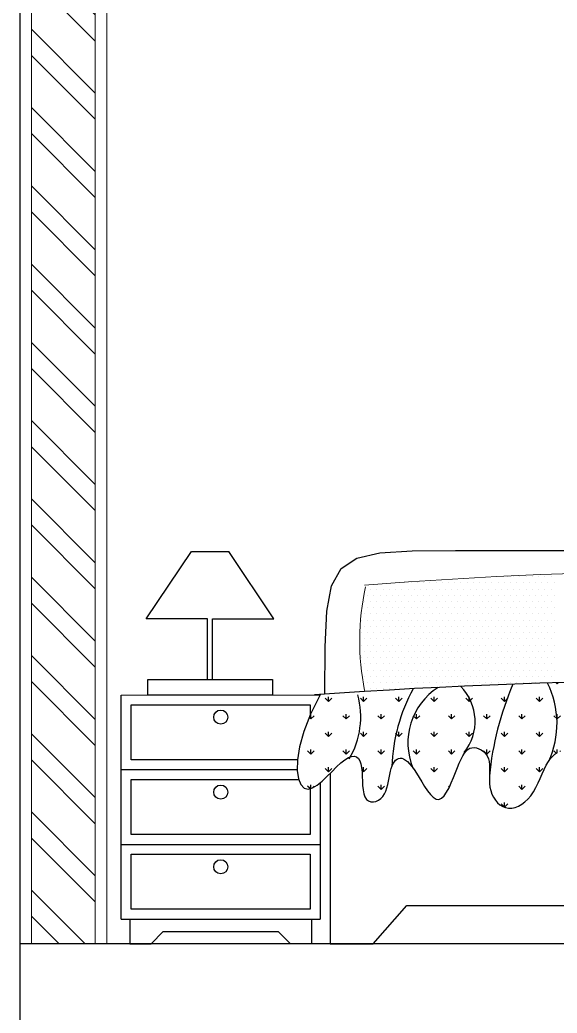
# Model space of a CAD drawing. Header units: millimetres. Extents: x -12161372 to 46643, y -9506984 to 15358.
# Drawn here: x 41004.1 to 41096.7, y 1086 to 1257 of the extents above; entities that cross this region are included whole.
import ezdxf

# ---------------------------------------------------------------- set-up
doc = ezdxf.new("R2010")
doc.units = ezdxf.units.MM
for name, color, linetype, lineweight in [('arsiran', 202, 'Continuous', 0), ('dinding', 110, 'Continuous', 9), ('hatch', 7, 'Continuous', 5), ('TAMPAK', 20, 'Continuous', 13)]:
    doc.layers.add(name, color=color, linetype=linetype, lineweight=lineweight)
doc.layers.add('BLOCK', color=6, linetype='Continuous')
doc.layers.add('sloof', color=7, linetype='Continuous')

# ---------------------------------------------------------------- blocks, each defined once
blk = doc.blocks.new('*X748')
at = {"color": 0}
for p, q in [((218.142, 435.224), (218.107, 435.26)), ((218.142, 435.224), (218.18, 435.262)), ((218.142, 435.224), (218.142, 435.261)), ((218.85, 435.224), (218.801, 435.273)), ((218.85, 435.224), (218.9, 435.275)), ((218.85, 435.224), (218.85, 435.274)), ((219.557, 435.224), (219.499, 435.282)), ((219.557, 435.224), (219.557, 435.283)), ((219.557, 435.224), (219.616, 435.283)), ((220.264, 435.224), (220.201, 435.287)), ((220.264, 435.224), (220.264, 435.287)), ((220.264, 435.224), (220.327, 435.287)), ((220.971, 435.224), (220.908, 435.287)), ((220.971, 435.224), (220.971, 435.287)), ((220.971, 435.224), (221.034, 435.287)), ((221.678, 435.224), (221.619, 435.283)), ((221.678, 435.224), (221.678, 435.283)), ((221.678, 435.224), (221.736, 435.282)), ((222.385, 435.224), (222.335, 435.275)), ((222.385, 435.224), (222.385, 435.274)), ((222.385, 435.224), (222.434, 435.273)), ((223.092, 435.224), (223.055, 435.261)), ((223.092, 435.224), (223.092, 435.26)), ((223.092, 435.224), (223.128, 435.26)), ((217.435, 435.224), (217.417, 435.243)), ((217.435, 435.224), (217.455, 435.244)), ((217.435, 435.224), (217.435, 435.243)), ((223.799, 435.224), (223.78, 435.243)), ((223.799, 435.224), (223.799, 435.243)), ((223.799, 435.224), (223.817, 435.242)), ((212.839, 434.871), (212.773, 434.937)), ((212.839, 434.871), (212.839, 434.964)), ((212.839, 434.871), (212.905, 434.937)), ((213.546, 434.871), (213.48, 434.937)), ((213.546, 434.871), (213.546, 434.964)), ((213.546, 434.871), (213.613, 434.937)), ((214.253, 434.871), (214.187, 434.937)), ((214.253, 434.871), (214.253, 434.964)), ((214.253, 434.871), (214.32, 434.937)), ((214.96, 434.871), (214.894, 434.937)), ((214.96, 434.871), (214.96, 434.964)), ((214.96, 434.871), (215.027, 434.937)), ((215.668, 434.871), (215.601, 434.937)), ((215.668, 434.871), (215.668, 434.964)), ((215.668, 434.871), (215.734, 434.937)), ((216.375, 434.871), (216.308, 434.937)), ((216.375, 434.871), (216.375, 434.964)), ((216.375, 434.871), (216.441, 434.937)), ((217.082, 434.871), (217.015, 434.937)), ((217.082, 434.871), (217.082, 434.964)), ((217.082, 434.871), (217.148, 434.937)), ((217.789, 434.871), (217.723, 434.937)), ((217.789, 434.871), (217.789, 434.964)), ((217.789, 434.871), (217.855, 434.937)), ((218.496, 434.871), (218.43, 434.937)), ((218.496, 434.871), (218.496, 434.964)), ((218.496, 434.871), (218.562, 434.937)), ((219.203, 434.871), (219.137, 434.937)), ((219.203, 434.871), (219.203, 434.964)), ((219.203, 434.871), (219.269, 434.937)), ((219.91, 434.871), (219.844, 434.937)), ((219.91, 434.871), (219.91, 434.964)), ((219.91, 434.871), (219.977, 434.937)), ((220.617, 434.871), (220.551, 434.937)), ((220.617, 434.871), (220.617, 434.964)), ((220.617, 434.871), (220.684, 434.937)), ((221.324, 434.871), (221.258, 434.937)), ((221.324, 434.871), (221.324, 434.964)), ((221.324, 434.871), (221.391, 434.937)), ((222.032, 434.871), (221.965, 434.937)), ((222.032, 434.871), (222.032, 434.964)), ((222.032, 434.871), (222.098, 434.937)), ((222.739, 434.871), (222.672, 434.937)), ((222.739, 434.871), (222.739, 434.964)), ((222.739, 434.871), (222.805, 434.937)), ((223.446, 434.871), (223.379, 434.937)), ((223.446, 434.871), (223.446, 434.964)), ((223.446, 434.871), (223.512, 434.937)), ((224.153, 434.871), (224.087, 434.937)), ((224.153, 434.871), (224.153, 434.964)), ((224.153, 434.871), (224.219, 434.937)), ((224.86, 434.871), (224.794, 434.937)), ((224.86, 434.871), (224.86, 434.964)), ((224.86, 434.871), (224.926, 434.937)), ((225.567, 434.871), (225.501, 434.937)), ((225.567, 434.871), (225.567, 434.964)), ((225.567, 434.871), (225.633, 434.937)), ((226.274, 434.871), (226.208, 434.937)), ((226.274, 434.871), (226.274, 434.964)), ((226.274, 434.871), (226.34, 434.937)), ((226.981, 434.871), (226.915, 434.937)), ((226.981, 434.871), (226.981, 434.964)), ((226.981, 434.871), (227.048, 434.937)), ((227.688, 434.871), (227.622, 434.937)), ((227.688, 434.871), (227.688, 434.964)), ((227.688, 434.871), (227.755, 434.937)), ((228.395, 434.871), (228.329, 434.937)), ((228.395, 434.871), (228.395, 434.964)), ((228.395, 434.871), (228.462, 434.937)), ((212.486, 434.517), (212.456, 434.546)), ((212.486, 434.517), (212.486, 434.611)), ((212.486, 434.517), (212.552, 434.583)), ((213.193, 434.517), (213.126, 434.583)), ((213.193, 434.517), (213.193, 434.611)), ((213.193, 434.517), (213.259, 434.583)), ((213.9, 434.517), (213.834, 434.583)), ((213.9, 434.517), (213.9, 434.611)), ((213.9, 434.517), (213.966, 434.583)), ((214.607, 434.517), (214.541, 434.583)), ((214.607, 434.517), (214.607, 434.611)), ((214.607, 434.517), (214.673, 434.583)), ((215.314, 434.517), (215.248, 434.583)), ((215.314, 434.517), (215.314, 434.611)), ((215.314, 434.517), (215.38, 434.583)), ((216.021, 434.517), (215.955, 434.583)), ((216.021, 434.517), (216.021, 434.611)), ((216.021, 434.517), (216.087, 434.583)), ((216.728, 434.517), (216.662, 434.583)), ((216.728, 434.517), (216.728, 434.611)), ((216.728, 434.517), (216.795, 434.583)), ((217.435, 434.517), (217.369, 434.583)), ((217.435, 434.517), (217.435, 434.611)), ((217.435, 434.517), (217.502, 434.583)), ((218.142, 434.517), (218.076, 434.583)), ((218.142, 434.517), (218.142, 434.611)), ((218.142, 434.517), (218.209, 434.583)), ((218.85, 434.517), (218.783, 434.583)), ((218.85, 434.517), (218.85, 434.611)), ((218.85, 434.517), (218.916, 434.583)), ((219.557, 434.517), (219.49, 434.583)), ((219.557, 434.517), (219.557, 434.611)), ((219.557, 434.517), (219.623, 434.583)), ((220.264, 434.517), (220.197, 434.583)), ((220.264, 434.517), (220.264, 434.611)), ((220.264, 434.517), (220.33, 434.583)), ((220.971, 434.517), (220.905, 434.583)), ((220.971, 434.517), (220.971, 434.611)), ((220.971, 434.517), (221.037, 434.583)), ((221.678, 434.517), (221.612, 434.583)), ((221.678, 434.517), (221.678, 434.611)), ((221.678, 434.517), (221.744, 434.583)), ((222.385, 434.517), (222.319, 434.583)), ((222.385, 434.517), (222.385, 434.611)), ((222.385, 434.517), (222.451, 434.583)), ((223.092, 434.517), (223.026, 434.583)), ((223.092, 434.517), (223.092, 434.611)), ((223.092, 434.517), (223.158, 434.583)), ((223.799, 434.517), (223.733, 434.583)), ((223.799, 434.517), (223.799, 434.611)), ((223.799, 434.517), (223.866, 434.583)), ((224.506, 434.517), (224.44, 434.583)), ((224.506, 434.517), (224.506, 434.611)), ((224.506, 434.517), (224.573, 434.583)), ((225.214, 434.517), (225.147, 434.583)), ((225.214, 434.517), (225.214, 434.611)), ((225.214, 434.517), (225.28, 434.583)), ((225.921, 434.517), (225.854, 434.583)), ((225.921, 434.517), (225.921, 434.611)), ((225.921, 434.517), (225.987, 434.583)), ((226.628, 434.517), (226.561, 434.583)), ((226.628, 434.517), (226.628, 434.611)), ((226.628, 434.517), (226.694, 434.583)), ((227.335, 434.517), (227.269, 434.583)), ((227.335, 434.517), (227.335, 434.611)), ((227.335, 434.517), (227.401, 434.583)), ((228.042, 434.517), (227.976, 434.583)), ((228.042, 434.517), (228.042, 434.611)), ((228.042, 434.517), (228.108, 434.583)), ((228.749, 434.517), (228.683, 434.583)), ((228.749, 434.517), (228.749, 434.611)), ((228.749, 434.517), (228.815, 434.583)), ((212.839, 434.164), (212.839, 434.257)), ((213.546, 434.164), (213.546, 434.257)), ((214.253, 434.164), (214.253, 434.257)), ((214.96, 434.164), (214.96, 434.257)), ((215.668, 434.164), (215.668, 434.257)), ((216.375, 434.164), (216.375, 434.257)), ((217.082, 434.164), (217.082, 434.257)), ((217.789, 434.164), (217.789, 434.257)), ((218.496, 434.164), (218.496, 434.257)), ((219.203, 434.164), (219.203, 434.257)), ((219.91, 434.164), (219.91, 434.257)), ((220.617, 434.164), (220.617, 434.257)), ((221.324, 434.164), (221.324, 434.257)), ((222.032, 434.164), (222.032, 434.257)), ((222.739, 434.164), (222.739, 434.257)), ((223.446, 434.164), (223.446, 434.257)), ((224.153, 434.164), (224.153, 434.257)), ((224.86, 434.164), (224.86, 434.257)), ((225.567, 434.164), (225.567, 434.257)), ((226.274, 434.164), (226.274, 434.257)), ((226.981, 434.164), (226.981, 434.257)), ((227.688, 434.164), (227.688, 434.257)), ((228.395, 434.164), (228.395, 434.257)), ((212.839, 434.164), (212.773, 434.23)), ((212.839, 434.164), (212.905, 434.23)), ((213.546, 434.164), (213.48, 434.23)), ((213.546, 434.164), (213.613, 434.23)), ((214.253, 434.164), (214.187, 434.23)), ((214.253, 434.164), (214.32, 434.23)), ((214.96, 434.164), (214.894, 434.23)), ((214.96, 434.164), (215.027, 434.23)), ((215.668, 434.164), (215.601, 434.23)), ((215.668, 434.164), (215.734, 434.23)), ((216.375, 434.164), (216.308, 434.23)), ((216.375, 434.164), (216.441, 434.23)), ((217.082, 434.164), (217.015, 434.23)), ((217.082, 434.164), (217.148, 434.23)), ((217.789, 434.164), (217.723, 434.23)), ((217.789, 434.164), (217.855, 434.23)), ((218.496, 434.164), (218.43, 434.23)), ((218.496, 434.164), (218.562, 434.23)), ((219.203, 434.164), (219.137, 434.23)), ((219.203, 434.164), (219.269, 434.23)), ((219.91, 434.164), (219.844, 434.23)), ((219.91, 434.164), (219.977, 434.23)), ((220.617, 434.164), (220.551, 434.23)), ((220.617, 434.164), (220.684, 434.23)), ((221.324, 434.164), (221.258, 434.23)), ((221.324, 434.164), (221.391, 434.23)), ((222.032, 434.164), (221.965, 434.23)), ((222.032, 434.164), (222.098, 434.23)), ((222.739, 434.164), (222.672, 434.23)), ((222.739, 434.164), (222.805, 434.23)), ((223.446, 434.164), (223.379, 434.23)), ((223.446, 434.164), (223.512, 434.23)), ((224.153, 434.164), (224.087, 434.23)), ((224.153, 434.164), (224.219, 434.23)), ((224.86, 434.164), (224.794, 434.23)), ((224.86, 434.164), (224.926, 434.23)), ((225.567, 434.164), (225.501, 434.23)), ((225.567, 434.164), (225.633, 434.23)), ((226.274, 434.164), (226.208, 434.23)), ((226.274, 434.164), (226.34, 434.23)), ((226.981, 434.164), (226.915, 434.23)), ((226.981, 434.164), (227.048, 434.23)), ((227.688, 434.164), (227.622, 434.23)), ((227.688, 434.164), (227.755, 434.23)), ((228.395, 434.164), (228.329, 434.23)), ((228.395, 434.164), (228.462, 434.23)), ((212.486, 433.81), (212.419, 433.876)), ((212.486, 433.81), (212.486, 433.904)), ((212.486, 433.81), (212.552, 433.876)), ((213.193, 433.81), (213.126, 433.876)), ((213.193, 433.81), (213.193, 433.904)), ((213.193, 433.81), (213.259, 433.876)), ((213.9, 433.81), (213.834, 433.876)), ((213.9, 433.81), (213.9, 433.904)), ((213.9, 433.81), (213.966, 433.876)), ((214.607, 433.81), (214.541, 433.876)), ((214.607, 433.81), (214.607, 433.904)), ((214.607, 433.81), (214.673, 433.876)), ((215.314, 433.81), (215.248, 433.876)), ((215.314, 433.81), (215.314, 433.904)), ((215.314, 433.81), (215.38, 433.876)), ((216.021, 433.81), (215.955, 433.876)), ((216.021, 433.81), (216.021, 433.904)), ((216.021, 433.81), (216.087, 433.876)), ((216.728, 433.81), (216.662, 433.876)), ((216.728, 433.81), (216.728, 433.904)), ((216.728, 433.81), (216.795, 433.876)), ((217.417, 433.828), (217.369, 433.876)), ((217.435, 433.84), (217.435, 433.904)), ((217.486, 433.861), (217.502, 433.876)), ((218.142, 433.81), (218.076, 433.876)), ((218.142, 433.81), (218.142, 433.904)), ((218.142, 433.81), (218.209, 433.876)), ((218.85, 433.81), (218.783, 433.876)), ((218.85, 433.81), (218.85, 433.904)), ((218.85, 433.81), (218.916, 433.876)), ((219.556, 433.811), (219.49, 433.876)), ((219.557, 433.81), (219.557, 433.904)), ((219.557, 433.81), (219.623, 433.876)), ((220.264, 433.81), (220.197, 433.876)), ((220.264, 433.81), (220.264, 433.904)), ((220.264, 433.81), (220.33, 433.876)), ((220.971, 433.81), (220.905, 433.876)), ((220.971, 433.81), (220.971, 433.904)), ((220.971, 433.81), (221.037, 433.876)), ((221.637, 433.851), (221.612, 433.876)), ((221.678, 433.854), (221.678, 433.904)), ((221.721, 433.853), (221.744, 433.876)), ((222.385, 433.81), (222.319, 433.876)), ((222.385, 433.81), (222.385, 433.904)), ((222.385, 433.81), (222.451, 433.876)), ((223.092, 433.81), (223.026, 433.876)), ((223.092, 433.81), (223.092, 433.904)), ((223.092, 433.81), (223.158, 433.876)), ((223.799, 433.81), (223.733, 433.876)), ((223.799, 433.81), (223.799, 433.904)), ((223.799, 433.81), (223.866, 433.876)), ((224.506, 433.81), (224.44, 433.876)), ((224.506, 433.81), (224.506, 433.904)), ((224.506, 433.81), (224.573, 433.876)), ((225.214, 433.81), (225.147, 433.876)), ((225.214, 433.81), (225.214, 433.904)), ((225.214, 433.81), (225.28, 433.876)), ((225.921, 433.81), (225.854, 433.876)), ((225.921, 433.81), (225.921, 433.904)), ((225.921, 433.81), (225.987, 433.876)), ((226.691, 433.873), (226.694, 433.876)), ((227.335, 433.81), (227.269, 433.876)), ((227.335, 433.81), (227.335, 433.904)), ((227.335, 433.81), (227.401, 433.876)), ((228.042, 433.81), (227.976, 433.876)), ((228.042, 433.81), (228.042, 433.904)), ((228.042, 433.81), (228.108, 433.876)), ((228.749, 433.81), (228.683, 433.876)), ((228.749, 433.81), (228.749, 433.904)), ((228.749, 433.81), (228.815, 433.876)), ((212.839, 433.456), (212.773, 433.523)), ((212.839, 433.456), (212.839, 433.55)), ((212.839, 433.456), (212.905, 433.523)), ((213.546, 433.456), (213.51, 433.493)), ((213.546, 433.456), (213.546, 433.55)), ((213.546, 433.456), (213.613, 433.523)), ((214.96, 433.456), (214.894, 433.523)), ((214.96, 433.456), (214.96, 433.55)), ((214.96, 433.456), (215.027, 433.523)), ((216.375, 433.456), (216.308, 433.523)), ((216.375, 433.456), (216.375, 433.55)), ((216.375, 433.456), (216.441, 433.523)), ((217.082, 433.456), (217.015, 433.523)), ((217.082, 433.456), (217.082, 433.55)), ((217.082, 433.456), (217.148, 433.523)), ((217.789, 433.456), (217.762, 433.483)), ((217.789, 433.456), (217.789, 433.55)), ((217.789, 433.456), (217.855, 433.523)), ((218.496, 433.456), (218.43, 433.523)), ((218.496, 433.456), (218.496, 433.55)), ((218.496, 433.456), (218.562, 433.523)), ((219.91, 433.456), (219.844, 433.523)), ((219.91, 433.456), (219.91, 433.55)), ((219.91, 433.456), (219.977, 433.523)), ((220.617, 433.456), (220.551, 433.523)), ((220.617, 433.456), (220.617, 433.55)), ((220.617, 433.456), (220.684, 433.523)), ((222.739, 433.456), (222.672, 433.523)), ((222.739, 433.456), (222.739, 433.55)), ((222.739, 433.456), (222.805, 433.523)), ((223.446, 433.456), (223.379, 433.523)), ((223.446, 433.456), (223.446, 433.55)), ((223.446, 433.456), (223.512, 433.523)), ((224.86, 433.456), (224.794, 433.523)), ((224.86, 433.456), (224.86, 433.55)), ((224.86, 433.456), (224.926, 433.523)), ((225.567, 433.456), (225.501, 433.523)), ((225.567, 433.456), (225.567, 433.55)), ((225.567, 433.456), (225.633, 433.523)), ((226.981, 433.456), (226.956, 433.482)), ((226.981, 433.456), (226.981, 433.55)), ((226.981, 433.456), (227.048, 433.523)), ((227.688, 433.456), (227.622, 433.523)), ((227.688, 433.456), (227.688, 433.55)), ((227.688, 433.456), (227.755, 433.523)), ((229.084, 433.475), (229.036, 433.523)), ((229.103, 433.502), (229.103, 433.55)), ((212.469, 433.12), (212.419, 433.169)), ((212.486, 433.124), (212.486, 433.197)), ((212.514, 433.131), (212.552, 433.169)), ((213.9, 433.103), (213.834, 433.169)), ((213.9, 433.103), (213.9, 433.197)), ((213.9, 433.103), (213.966, 433.169)), ((215.268, 433.149), (215.248, 433.169)), ((216.084, 433.165), (216.087, 433.169)), ((216.728, 433.103), (216.662, 433.169)), ((216.728, 433.103), (216.728, 433.197)), ((216.728, 433.103), (216.795, 433.169)), ((218.142, 433.103), (218.076, 433.169)), ((218.142, 433.103), (218.142, 433.197)), ((218.142, 433.103), (218.209, 433.169)), ((220.264, 433.103), (220.197, 433.169)), ((220.264, 433.103), (220.264, 433.197)), ((220.264, 433.103), (220.33, 433.169)), ((223.092, 433.103), (223.026, 433.169)), ((223.092, 433.103), (223.092, 433.197)), ((223.092, 433.103), (223.158, 433.169)), ((225.214, 433.103), (225.147, 433.169)), ((225.214, 433.103), (225.214, 433.197)), ((225.214, 433.103), (225.28, 433.169)), ((227.335, 433.103), (227.269, 433.169)), ((227.335, 433.103), (227.335, 433.197)), ((227.335, 433.103), (227.401, 433.169)), ((216.375, 432.749), (216.308, 432.816)), ((216.375, 432.749), (216.375, 432.843)), ((216.375, 432.749), (216.441, 432.816)), ((222.739, 432.84), (222.739, 432.843)), ((227.645, 432.793), (227.622, 432.816)), ((227.688, 432.835), (227.688, 432.843))]:
    blk.add_line(p, q, dxfattribs=at)
blk = doc.blocks.new('*X749')
at = {"color": 0}
for p, q in [((214.25, 437.25), (214.25, 437.25)), ((214.375, 437.25), (214.375, 437.25)), ((214.5, 437.25), (214.5, 437.25)), ((214.625, 437.25), (214.625, 437.25)), ((214.75, 437.25), (214.75, 437.25)), ((214.875, 437.25), (214.875, 437.25)), ((215, 437.25), (215, 437.25)), ((215.125, 437.25), (215.125, 437.25)), ((215.25, 437.25), (215.25, 437.25)), ((215.375, 437.25), (215.375, 437.25)), ((215.5, 437.25), (215.5, 437.25)), ((215.625, 437.25), (215.625, 437.25)), ((215.75, 437.25), (215.75, 437.25)), ((215.875, 437.25), (215.875, 437.25)), ((216, 437.25), (216, 437.25)), ((216.125, 437.25), (216.125, 437.25)), ((216.25, 437.25), (216.25, 437.25)), ((216.3125, 437.375), (216.3125, 437.375)), ((216.375, 437.25), (216.375, 437.25)), ((216.4375, 437.375), (216.4375, 437.375)), ((216.5, 437.25), (216.5, 437.25)), ((216.5625, 437.375), (216.5625, 437.375)), ((216.625, 437.25), (216.625, 437.25)), ((216.6875, 437.375), (216.6875, 437.375)), ((216.75, 437.25), (216.75, 437.25)), ((216.8125, 437.375), (216.8125, 437.375)), ((216.875, 437.25), (216.875, 437.25)), ((216.9375, 437.375), (216.9375, 437.375)), ((217, 437.25), (217, 437.25)), ((217.0625, 437.375), (217.0625, 437.375)), ((217.125, 437.25), (217.125, 437.25)), ((217.1875, 437.375), (217.1875, 437.375)), ((217.25, 437.25), (217.25, 437.25)), ((217.3125, 437.375), (217.3125, 437.375)), ((217.375, 437.25), (217.375, 437.25)), ((213.6875, 437.125), (213.6875, 437.125)), ((213.8125, 437.125), (213.8125, 437.125)), ((213.9375, 437.125), (213.9375, 437.125)), ((214.0625, 437.125), (214.0625, 437.125)), ((214.1875, 437.125), (214.1875, 437.125)), ((214.3125, 437.125), (214.3125, 437.125)), ((214.4375, 437.125), (214.4375, 437.125)), ((214.5625, 437.125), (214.5625, 437.125)), ((214.6875, 437.125), (214.6875, 437.125)), ((214.8125, 437.125), (214.8125, 437.125)), ((214.9375, 437.125), (214.9375, 437.125)), ((215.0625, 437.125), (215.0625, 437.125)), ((215.1875, 437.125), (215.1875, 437.125)), ((215.3125, 437.125), (215.3125, 437.125)), ((215.4375, 437.125), (215.4375, 437.125)), ((215.5625, 437.125), (215.5625, 437.125)), ((215.6875, 437.125), (215.6875, 437.125)), ((215.8125, 437.125), (215.8125, 437.125)), ((215.9375, 437.125), (215.9375, 437.125)), ((216.0625, 437.125), (216.0625, 437.125)), ((216.1875, 437.125), (216.1875, 437.125)), ((216.3125, 437.125), (216.3125, 437.125)), ((216.4375, 437.125), (216.4375, 437.125)), ((216.5625, 437.125), (216.5625, 437.125)), ((216.6875, 437.125), (216.6875, 437.125)), ((216.8125, 437.125), (216.8125, 437.125)), ((216.9375, 437.125), (216.9375, 437.125)), ((217.0625, 437.125), (217.0625, 437.125)), ((217.1875, 437.125), (217.1875, 437.125)), ((217.3125, 437.125), (217.3125, 437.125)), ((213.5625, 436.875), (213.5625, 436.875)), ((213.625, 437), (213.625, 437)), ((213.6875, 436.875), (213.6875, 436.875)), ((213.75, 437), (213.75, 437)), ((213.8125, 436.875), (213.8125, 436.875)), ((213.875, 437), (213.875, 437)), ((213.9375, 436.875), (213.9375, 436.875)), ((214, 437), (214, 437)), ((214.0625, 436.875), (214.0625, 436.875)), ((214.125, 437), (214.125, 437)), ((214.1875, 436.875), (214.1875, 436.875)), ((214.25, 437), (214.25, 437)), ((214.3125, 436.875), (214.3125, 436.875)), ((214.375, 437), (214.375, 437)), ((214.4375, 436.875), (214.4375, 436.875)), ((214.5, 437), (214.5, 437)), ((214.5625, 436.875), (214.5625, 436.875)), ((214.625, 437), (214.625, 437)), ((214.6875, 436.875), (214.6875, 436.875)), ((214.75, 437), (214.75, 437)), ((214.8125, 436.875), (214.8125, 436.875)), ((214.875, 437), (214.875, 437)), ((214.9375, 436.875), (214.9375, 436.875)), ((215, 437), (215, 437)), ((215.0625, 436.875), (215.0625, 436.875)), ((215.125, 437), (215.125, 437)), ((215.1875, 436.875), (215.1875, 436.875)), ((215.25, 437), (215.25, 437)), ((215.3125, 436.875), (215.3125, 436.875)), ((215.375, 437), (215.375, 437)), ((215.4375, 436.875), (215.4375, 436.875)), ((215.5, 437), (215.5, 437)), ((215.5625, 436.875), (215.5625, 436.875)), ((215.625, 437), (215.625, 437)), ((215.6875, 436.875), (215.6875, 436.875)), ((215.75, 437), (215.75, 437)), ((215.8125, 436.875), (215.8125, 436.875)), ((215.875, 437), (215.875, 437)), ((215.9375, 436.875), (215.9375, 436.875)), ((216, 437), (216, 437)), ((216.0625, 436.875), (216.0625, 436.875)), ((216.125, 437), (216.125, 437)), ((216.1875, 436.875), (216.1875, 436.875)), ((216.25, 437), (216.25, 437)), ((216.3125, 436.875), (216.3125, 436.875)), ((216.375, 437), (216.375, 437)), ((216.4375, 436.875), (216.4375, 436.875)), ((216.5, 437), (216.5, 437)), ((216.5625, 436.875), (216.5625, 436.875)), ((216.625, 437), (216.625, 437)), ((216.6875, 436.875), (216.6875, 436.875)), ((216.75, 437), (216.75, 437)), ((216.8125, 436.875), (216.8125, 436.875)), ((216.875, 437), (216.875, 437)), ((216.9375, 436.875), (216.9375, 436.875)), ((217, 437), (217, 437)), ((217.0625, 436.875), (217.0625, 436.875)), ((217.125, 437), (217.125, 437)), ((217.1875, 436.875), (217.1875, 436.875)), ((217.25, 437), (217.25, 437)), ((217.3125, 436.875), (217.3125, 436.875)), ((217.375, 437), (217.375, 437)), ((213.625, 436.75), (213.625, 436.75)), ((213.75, 436.75), (213.75, 436.75)), ((213.875, 436.75), (213.875, 436.75)), ((214, 436.75), (214, 436.75)), ((214.125, 436.75), (214.125, 436.75)), ((214.25, 436.75), (214.25, 436.75)), ((214.375, 436.75), (214.375, 436.75)), ((214.5, 436.75), (214.5, 436.75)), ((214.625, 436.75), (214.625, 436.75)), ((214.75, 436.75), (214.75, 436.75)), ((214.875, 436.75), (214.875, 436.75)), ((215, 436.75), (215, 436.75)), ((215.125, 436.75), (215.125, 436.75)), ((215.25, 436.75), (215.25, 436.75)), ((215.375, 436.75), (215.375, 436.75)), ((215.5, 436.75), (215.5, 436.75)), ((215.625, 436.75), (215.625, 436.75)), ((215.75, 436.75), (215.75, 436.75)), ((215.875, 436.75), (215.875, 436.75)), ((216, 436.75), (216, 436.75)), ((216.125, 436.75), (216.125, 436.75)), ((216.25, 436.75), (216.25, 436.75)), ((216.375, 436.75), (216.375, 436.75)), ((216.5, 436.75), (216.5, 436.75)), ((216.625, 436.75), (216.625, 436.75)), ((216.75, 436.75), (216.75, 436.75)), ((216.875, 436.75), (216.875, 436.75)), ((217, 436.75), (217, 436.75)), ((217.125, 436.75), (217.125, 436.75)), ((217.25, 436.75), (217.25, 436.75)), ((217.375, 436.75), (217.375, 436.75)), ((213.5, 436.5), (213.5, 436.5)), ((213.5625, 436.625), (213.5625, 436.625)), ((213.625, 436.5), (213.625, 436.5)), ((213.6875, 436.625), (213.6875, 436.625)), ((213.75, 436.5), (213.75, 436.5)), ((213.8125, 436.625), (213.8125, 436.625)), ((213.875, 436.5), (213.875, 436.5)), ((213.9375, 436.625), (213.9375, 436.625)), ((214, 436.5), (214, 436.5)), ((214.0625, 436.625), (214.0625, 436.625)), ((214.125, 436.5), (214.125, 436.5)), ((214.1875, 436.625), (214.1875, 436.625)), ((214.25, 436.5), (214.25, 436.5)), ((214.3125, 436.625), (214.3125, 436.625)), ((214.375, 436.5), (214.375, 436.5)), ((214.4375, 436.625), (214.4375, 436.625)), ((214.5, 436.5), (214.5, 436.5)), ((214.5625, 436.625), (214.5625, 436.625)), ((214.625, 436.5), (214.625, 436.5)), ((214.6875, 436.625), (214.6875, 436.625)), ((214.75, 436.5), (214.75, 436.5)), ((214.8125, 436.625), (214.8125, 436.625)), ((214.875, 436.5), (214.875, 436.5)), ((214.9375, 436.625), (214.9375, 436.625)), ((215, 436.5), (215, 436.5)), ((215.0625, 436.625), (215.0625, 436.625)), ((215.125, 436.5), (215.125, 436.5)), ((215.1875, 436.625), (215.1875, 436.625)), ((215.25, 436.5), (215.25, 436.5)), ((215.3125, 436.625), (215.3125, 436.625)), ((215.375, 436.5), (215.375, 436.5)), ((215.4375, 436.625), (215.4375, 436.625)), ((215.5, 436.5), (215.5, 436.5)), ((215.5625, 436.625), (215.5625, 436.625)), ((215.625, 436.5), (215.625, 436.5)), ((215.6875, 436.625), (215.6875, 436.625)), ((215.75, 436.5), (215.75, 436.5)), ((215.8125, 436.625), (215.8125, 436.625)), ((215.875, 436.5), (215.875, 436.5)), ((215.9375, 436.625), (215.9375, 436.625)), ((216, 436.5), (216, 436.5)), ((216.0625, 436.625), (216.0625, 436.625)), ((216.125, 436.5), (216.125, 436.5)), ((216.1875, 436.625), (216.1875, 436.625)), ((216.25, 436.5), (216.25, 436.5)), ((216.3125, 436.625), (216.3125, 436.625)), ((216.375, 436.5), (216.375, 436.5)), ((216.4375, 436.625), (216.4375, 436.625)), ((216.5, 436.5), (216.5, 436.5)), ((216.5625, 436.625), (216.5625, 436.625)), ((216.625, 436.5), (216.625, 436.5)), ((216.6875, 436.625), (216.6875, 436.625)), ((216.75, 436.5), (216.75, 436.5)), ((216.8125, 436.625), (216.8125, 436.625)), ((216.875, 436.5), (216.875, 436.5)), ((216.9375, 436.625), (216.9375, 436.625)), ((217, 436.5), (217, 436.5)), ((217.0625, 436.625), (217.0625, 436.625)), ((217.125, 436.5), (217.125, 436.5)), ((217.1875, 436.625), (217.1875, 436.625)), ((217.25, 436.5), (217.25, 436.5)), ((217.3125, 436.625), (217.3125, 436.625)), ((217.375, 436.5), (217.375, 436.5)), ((213.5, 436.25), (213.5, 436.25)), ((213.5625, 436.375), (213.5625, 436.375)), ((213.625, 436.25), (213.625, 436.25)), ((213.6875, 436.375), (213.6875, 436.375)), ((213.75, 436.25), (213.75, 436.25)), ((213.8125, 436.375), (213.8125, 436.375)), ((213.875, 436.25), (213.875, 436.25)), ((213.9375, 436.375), (213.9375, 436.375)), ((214, 436.25), (214, 436.25)), ((214.0625, 436.375), (214.0625, 436.375)), ((214.125, 436.25), (214.125, 436.25)), ((214.1875, 436.375), (214.1875, 436.375)), ((214.25, 436.25), (214.25, 436.25)), ((214.3125, 436.375), (214.3125, 436.375)), ((214.375, 436.25), (214.375, 436.25)), ((214.4375, 436.375), (214.4375, 436.375)), ((214.5, 436.25), (214.5, 436.25)), ((214.5625, 436.375), (214.5625, 436.375)), ((214.625, 436.25), (214.625, 436.25)), ((214.6875, 436.375), (214.6875, 436.375)), ((214.75, 436.25), (214.75, 436.25)), ((214.8125, 436.375), (214.8125, 436.375)), ((214.875, 436.25), (214.875, 436.25)), ((214.9375, 436.375), (214.9375, 436.375)), ((215, 436.25), (215, 436.25)), ((215.0625, 436.375), (215.0625, 436.375)), ((215.125, 436.25), (215.125, 436.25)), ((215.1875, 436.375), (215.1875, 436.375)), ((215.25, 436.25), (215.25, 436.25)), ((215.3125, 436.375), (215.3125, 436.375)), ((215.375, 436.25), (215.375, 436.25)), ((215.4375, 436.375), (215.4375, 436.375)), ((215.5, 436.25), (215.5, 436.25)), ((215.5625, 436.375), (215.5625, 436.375)), ((215.625, 436.25), (215.625, 436.25)), ((215.6875, 436.375), (215.6875, 436.375)), ((215.75, 436.25), (215.75, 436.25)), ((215.8125, 436.375), (215.8125, 436.375)), ((215.875, 436.25), (215.875, 436.25)), ((215.9375, 436.375), (215.9375, 436.375)), ((216, 436.25), (216, 436.25)), ((216.0625, 436.375), (216.0625, 436.375)), ((216.125, 436.25), (216.125, 436.25)), ((216.1875, 436.375), (216.1875, 436.375)), ((216.25, 436.25), (216.25, 436.25)), ((216.3125, 436.375), (216.3125, 436.375)), ((216.375, 436.25), (216.375, 436.25)), ((216.4375, 436.375), (216.4375, 436.375)), ((216.5, 436.25), (216.5, 436.25)), ((216.5625, 436.375), (216.5625, 436.375)), ((216.625, 436.25), (216.625, 436.25)), ((216.6875, 436.375), (216.6875, 436.375)), ((216.75, 436.25), (216.75, 436.25)), ((216.8125, 436.375), (216.8125, 436.375)), ((216.875, 436.25), (216.875, 436.25)), ((216.9375, 436.375), (216.9375, 436.375)), ((217, 436.25), (217, 436.25)), ((217.0625, 436.375), (217.0625, 436.375)), ((217.125, 436.25), (217.125, 436.25)), ((217.1875, 436.375), (217.1875, 436.375)), ((217.25, 436.25), (217.25, 436.25)), ((217.3125, 436.375), (217.3125, 436.375)), ((217.375, 436.25), (217.375, 436.25)), ((213.5625, 436.125), (213.5625, 436.125)), ((213.6875, 436.125), (213.6875, 436.125)), ((213.8125, 436.125), (213.8125, 436.125)), ((213.9375, 436.125), (213.9375, 436.125)), ((214.0625, 436.125), (214.0625, 436.125)), ((214.1875, 436.125), (214.1875, 436.125)), ((214.3125, 436.125), (214.3125, 436.125)), ((214.4375, 436.125), (214.4375, 436.125)), ((214.5625, 436.125), (214.5625, 436.125)), ((214.6875, 436.125), (214.6875, 436.125)), ((214.8125, 436.125), (214.8125, 436.125)), ((214.9375, 436.125), (214.9375, 436.125)), ((215.0625, 436.125), (215.0625, 436.125)), ((215.1875, 436.125), (215.1875, 436.125)), ((215.3125, 436.125), (215.3125, 436.125)), ((215.4375, 436.125), (215.4375, 436.125)), ((215.5625, 436.125), (215.5625, 436.125)), ((215.6875, 436.125), (215.6875, 436.125)), ((215.8125, 436.125), (215.8125, 436.125)), ((215.9375, 436.125), (215.9375, 436.125)), ((216.0625, 436.125), (216.0625, 436.125)), ((216.1875, 436.125), (216.1875, 436.125)), ((216.3125, 436.125), (216.3125, 436.125)), ((216.4375, 436.125), (216.4375, 436.125)), ((216.5625, 436.125), (216.5625, 436.125)), ((216.6875, 436.125), (216.6875, 436.125)), ((216.8125, 436.125), (216.8125, 436.125)), ((216.9375, 436.125), (216.9375, 436.125)), ((217.0625, 436.125), (217.0625, 436.125)), ((217.1875, 436.125), (217.1875, 436.125)), ((217.3125, 436.125), (217.3125, 436.125)), ((213.5, 436), (213.5, 436)), ((213.5625, 435.875), (213.5625, 435.875)), ((213.625, 436), (213.625, 436)), ((213.6875, 435.875), (213.6875, 435.875)), ((213.75, 436), (213.75, 436)), ((213.8125, 435.875), (213.8125, 435.875)), ((213.875, 436), (213.875, 436)), ((213.9375, 435.875), (213.9375, 435.875)), ((214, 436), (214, 436)), ((214.0625, 435.875), (214.0625, 435.875)), ((214.125, 436), (214.125, 436)), ((214.1875, 435.875), (214.1875, 435.875)), ((214.25, 436), (214.25, 436)), ((214.3125, 435.875), (214.3125, 435.875)), ((214.375, 436), (214.375, 436)), ((214.4375, 435.875), (214.4375, 435.875)), ((214.5, 436), (214.5, 436)), ((214.5625, 435.875), (214.5625, 435.875)), ((214.625, 436), (214.625, 436)), ((214.6875, 435.875), (214.6875, 435.875)), ((214.75, 436), (214.75, 436)), ((214.8125, 435.875), (214.8125, 435.875)), ((214.875, 436), (214.875, 436)), ((214.9375, 435.875), (214.9375, 435.875)), ((215, 436), (215, 436)), ((215.0625, 435.875), (215.0625, 435.875)), ((215.125, 436), (215.125, 436)), ((215.1875, 435.875), (215.1875, 435.875)), ((215.25, 436), (215.25, 436)), ((215.3125, 435.875), (215.3125, 435.875)), ((215.375, 436), (215.375, 436)), ((215.4375, 435.875), (215.4375, 435.875)), ((215.5, 436), (215.5, 436)), ((215.5625, 435.875), (215.5625, 435.875)), ((215.625, 436), (215.625, 436)), ((215.6875, 435.875), (215.6875, 435.875)), ((215.75, 436), (215.75, 436)), ((215.8125, 435.875), (215.8125, 435.875)), ((215.875, 436), (215.875, 436)), ((215.9375, 435.875), (215.9375, 435.875)), ((216, 436), (216, 436)), ((216.0625, 435.875), (216.0625, 435.875)), ((216.125, 436), (216.125, 436)), ((216.1875, 435.875), (216.1875, 435.875)), ((216.25, 436), (216.25, 436)), ((216.3125, 435.875), (216.3125, 435.875)), ((216.375, 436), (216.375, 436)), ((216.4375, 435.875), (216.4375, 435.875)), ((216.5, 436), (216.5, 436)), ((216.5625, 435.875), (216.5625, 435.875)), ((216.625, 436), (216.625, 436)), ((216.6875, 435.875), (216.6875, 435.875)), ((216.75, 436), (216.75, 436)), ((216.8125, 435.875), (216.8125, 435.875)), ((216.875, 436), (216.875, 436)), ((216.9375, 435.875), (216.9375, 435.875)), ((217, 436), (217, 436)), ((217.0625, 435.875), (217.0625, 435.875)), ((217.125, 436), (217.125, 436)), ((217.1875, 435.875), (217.1875, 435.875)), ((217.25, 436), (217.25, 436)), ((217.3125, 435.875), (217.3125, 435.875)), ((217.375, 436), (217.375, 436)), ((213.5, 435.75), (213.5, 435.75)), ((213.625, 435.75), (213.625, 435.75)), ((213.75, 435.75), (213.75, 435.75)), ((213.875, 435.75), (213.875, 435.75)), ((214, 435.75), (214, 435.75)), ((214.125, 435.75), (214.125, 435.75)), ((214.25, 435.75), (214.25, 435.75)), ((214.375, 435.75), (214.375, 435.75)), ((214.5, 435.75), (214.5, 435.75)), ((214.625, 435.75), (214.625, 435.75)), ((214.75, 435.75), (214.75, 435.75)), ((214.875, 435.75), (214.875, 435.75)), ((215, 435.75), (215, 435.75)), ((215.125, 435.75), (215.125, 435.75)), ((215.25, 435.75), (215.25, 435.75)), ((215.375, 435.75), (215.375, 435.75)), ((215.5, 435.75), (215.5, 435.75)), ((215.625, 435.75), (215.625, 435.75)), ((215.75, 435.75), (215.75, 435.75)), ((215.875, 435.75), (215.875, 435.75)), ((216, 435.75), (216, 435.75)), ((216.125, 435.75), (216.125, 435.75)), ((216.25, 435.75), (216.25, 435.75)), ((216.375, 435.75), (216.375, 435.75)), ((216.5, 435.75), (216.5, 435.75)), ((216.625, 435.75), (216.625, 435.75)), ((216.75, 435.75), (216.75, 435.75)), ((216.875, 435.75), (216.875, 435.75)), ((217, 435.75), (217, 435.75)), ((217.125, 435.75), (217.125, 435.75)), ((217.25, 435.75), (217.25, 435.75)), ((217.375, 435.75), (217.375, 435.75)), ((213.5625, 435.625), (213.5625, 435.625)), ((213.625, 435.5), (213.625, 435.5)), ((213.6875, 435.625), (213.6875, 435.625)), ((213.75, 435.5), (213.75, 435.5)), ((213.8125, 435.625), (213.8125, 435.625)), ((213.875, 435.5), (213.875, 435.5)), ((213.9375, 435.625), (213.9375, 435.625)), ((214, 435.5), (214, 435.5)), ((214.0625, 435.625), (214.0625, 435.625)), ((214.125, 435.5), (214.125, 435.5)), ((214.1875, 435.625), (214.1875, 435.625)), ((214.25, 435.5), (214.25, 435.5)), ((214.3125, 435.625), (214.3125, 435.625)), ((214.375, 435.5), (214.375, 435.5)), ((214.4375, 435.625), (214.4375, 435.625)), ((214.5, 435.5), (214.5, 435.5)), ((214.5625, 435.625), (214.5625, 435.625)), ((214.625, 435.5), (214.625, 435.5)), ((214.6875, 435.625), (214.6875, 435.625)), ((214.75, 435.5), (214.75, 435.5)), ((214.8125, 435.625), (214.8125, 435.625)), ((214.875, 435.5), (214.875, 435.5)), ((214.9375, 435.625), (214.9375, 435.625)), ((215, 435.5), (215, 435.5)), ((215.0625, 435.625), (215.0625, 435.625)), ((215.125, 435.5), (215.125, 435.5)), ((215.1875, 435.625), (215.1875, 435.625)), ((215.25, 435.5), (215.25, 435.5)), ((215.3125, 435.625), (215.3125, 435.625)), ((215.375, 435.5), (215.375, 435.5)), ((215.4375, 435.625), (215.4375, 435.625)), ((215.5, 435.5), (215.5, 435.5)), ((215.5625, 435.625), (215.5625, 435.625)), ((215.625, 435.5), (215.625, 435.5)), ((215.6875, 435.625), (215.6875, 435.625)), ((215.75, 435.5), (215.75, 435.5)), ((215.8125, 435.625), (215.8125, 435.625)), ((215.875, 435.5), (215.875, 435.5)), ((215.9375, 435.625), (215.9375, 435.625)), ((216, 435.5), (216, 435.5)), ((216.0625, 435.625), (216.0625, 435.625)), ((216.125, 435.5), (216.125, 435.5)), ((216.1875, 435.625), (216.1875, 435.625)), ((216.25, 435.5), (216.25, 435.5)), ((216.3125, 435.625), (216.3125, 435.625)), ((216.375, 435.5), (216.375, 435.5)), ((216.4375, 435.625), (216.4375, 435.625)), ((216.5, 435.5), (216.5, 435.5)), ((216.5625, 435.625), (216.5625, 435.625)), ((216.625, 435.5), (216.625, 435.5)), ((216.6875, 435.625), (216.6875, 435.625)), ((216.75, 435.5), (216.75, 435.5)), ((216.8125, 435.625), (216.8125, 435.625)), ((216.875, 435.5), (216.875, 435.5)), ((216.9375, 435.625), (216.9375, 435.625)), ((217, 435.5), (217, 435.5)), ((217.0625, 435.625), (217.0625, 435.625)), ((217.125, 435.5), (217.125, 435.5)), ((217.1875, 435.625), (217.1875, 435.625)), ((217.25, 435.5), (217.25, 435.5)), ((217.3125, 435.625), (217.3125, 435.625)), ((217.375, 435.5), (217.375, 435.5)), ((213.5625, 435.375), (213.5625, 435.375)), ((213.6875, 435.375), (213.6875, 435.375)), ((213.8125, 435.375), (213.8125, 435.375)), ((213.9375, 435.375), (213.9375, 435.375)), ((214.0625, 435.375), (214.0625, 435.375)), ((214.1875, 435.375), (214.1875, 435.375)), ((214.3125, 435.375), (214.3125, 435.375)), ((214.4375, 435.375), (214.4375, 435.375)), ((214.5625, 435.375), (214.5625, 435.375)), ((214.6875, 435.375), (214.6875, 435.375)), ((214.8125, 435.375), (214.8125, 435.375)), ((214.9375, 435.375), (214.9375, 435.375)), ((215.0625, 435.375), (215.0625, 435.375)), ((215.1875, 435.375), (215.1875, 435.375)), ((215.3125, 435.375), (215.3125, 435.375)), ((215.4375, 435.375), (215.4375, 435.375)), ((215.5625, 435.375), (215.5625, 435.375)), ((215.6875, 435.375), (215.6875, 435.375)), ((215.8125, 435.375), (215.8125, 435.375)), ((215.9375, 435.375), (215.9375, 435.375)), ((216.0625, 435.375), (216.0625, 435.375)), ((216.1875, 435.375), (216.1875, 435.375)), ((216.3125, 435.375), (216.3125, 435.375)), ((216.4375, 435.375), (216.4375, 435.375)), ((216.5625, 435.375), (216.5625, 435.375)), ((216.6875, 435.375), (216.6875, 435.375)), ((216.8125, 435.375), (216.8125, 435.375)), ((216.9375, 435.375), (216.9375, 435.375)), ((217.0625, 435.375), (217.0625, 435.375)), ((217.1875, 435.375), (217.1875, 435.375)), ((217.3125, 435.375), (217.3125, 435.375)), ((213.5625, 435.125), (213.5625, 435.125)), ((213.625, 435.25), (213.625, 435.25)), ((213.6875, 435.125), (213.6875, 435.125)), ((213.75, 435.25), (213.75, 435.25)), ((213.8125, 435.125), (213.8125, 435.125)), ((213.875, 435.25), (213.875, 435.25)), ((213.9375, 435.125), (213.9375, 435.125)), ((214, 435.25), (214, 435.25)), ((214.0625, 435.125), (214.0625, 435.125)), ((214.125, 435.25), (214.125, 435.25)), ((214.1875, 435.125), (214.1875, 435.125)), ((214.25, 435.25), (214.25, 435.25)), ((214.3125, 435.125), (214.3125, 435.125)), ((214.375, 435.25), (214.375, 435.25)), ((214.4375, 435.125), (214.4375, 435.125)), ((214.5, 435.25), (214.5, 435.25)), ((214.625, 435.25), (214.625, 435.25)), ((214.75, 435.25), (214.75, 435.25)), ((214.875, 435.25), (214.875, 435.25)), ((215, 435.25), (215, 435.25)), ((215.125, 435.25), (215.125, 435.25)), ((215.25, 435.25), (215.25, 435.25)), ((215.375, 435.25), (215.375, 435.25)), ((215.5, 435.25), (215.5, 435.25)), ((215.625, 435.25), (215.625, 435.25)), ((215.75, 435.25), (215.75, 435.25)), ((215.875, 435.25), (215.875, 435.25)), ((216, 435.25), (216, 435.25)), ((216.125, 435.25), (216.125, 435.25)), ((216.25, 435.25), (216.25, 435.25)), ((216.375, 435.25), (216.375, 435.25)), ((216.5, 435.25), (216.5, 435.25)), ((216.625, 435.25), (216.625, 435.25)), ((216.75, 435.25), (216.75, 435.25)), ((216.875, 435.25), (216.875, 435.25)), ((217, 435.25), (217, 435.25)), ((217.125, 435.25), (217.125, 435.25)), ((217.25, 435.25), (217.25, 435.25)), ((217.375, 435.25), (217.375, 435.25))]:
    blk.add_line(p, q, dxfattribs=at)
blk = doc.blocks.new('A$C06D517F4')
at = {"layer": 'BLOCK', "color": 1}
for p, q in [((173.7, 530.7), (173.7, 653)), ((183.5, 530.7), (183.5, 653))]:
    blk.add_line(p, q, dxfattribs=at)
for points in [[(173.7, 653), (50.1, 653), (141, 787.7)], [(141, 787.7), (216.2, 787.7)], [(183.5, 653), (307, 653), (216.2, 787.7)], [(20, 370), (20, 480), (380, 480), (380, 459.3)], [(354.3, 370), (20, 370)], [(20, 220), (20, 330), (357.1, 330)], [(380, 312.1), (380, 220), (20, 220)]]:
    blk.add_lwpolyline(points, dxfattribs=at)
at = {"layer": 'BLOCK', "color": 3}
for points in [[(409.1, 501.4), (409.6, 596.5), (413.2, 668), (422.9, 719.2), (441.9, 753.6), (473.2, 774.4), (519.8, 785.1), (584.9, 789), (671.5, 789.6), (781.2, 789.6), (909.4, 789.6), (1049.8, 789.6), (1196.4, 789.6), (1343, 789.6), (1483.4, 789.6), (1611.6, 789.6), (1721.3, 789.6), (1807.9, 789), (1873, 785.1), (1919.6, 774.4), (1950.9, 753.6)], [(400, 500), (380.7, 461.1), (367.1, 426.3), (358.5, 395.9), (354.3, 369.9), (353.8, 348.5), (356.4, 331.8), (361.3, 320), (368, 313.1), (375.9, 311.1), (384.7, 313.3), (394, 318.8), (403.7, 326.6), (413.5, 336), (423.3, 345.9), (432.6, 355.4), (441.4, 363.7), (449.3, 370), (456.5, 374.3), (462.7, 376.6), (468.2, 377), (472.8, 375.6), (476.6, 372.5), (479.6, 367.9), (481.7, 361.7), (483.1, 354.2), (483.9, 345.7), (484.4, 336.5), (484.7, 327.1), (485.2, 317.9), (486, 309.2), (487.5, 301.5), (489.7, 295.1), (493, 290.3), (497, 287.1), (501.7, 285.5), (506.7, 285.2), (511.9, 286.2), (516.9, 288.5), (521.6, 291.8), (525.7, 296.1), (529.1, 301.2), (531.8, 307.1), (533.9, 313.4), (535.6, 320.2), (537.1, 327), (538.4, 333.8), (539.7, 340.5), (541.1, 346.7), (542.7, 352.4), (544.6, 357.5), (546.7, 362), (549, 365.8), (551.5, 368.8), (554.3, 371), (557.2, 372.5), (560.4, 373), (563.7, 372.7), (567.3, 371.4), (571, 369.2), (575, 366), (579.2, 361.8), (583.7, 356.5), (588.4, 350.2), (593.4, 342.7), (598.7, 334.3), (604.1, 325.2), (609.8, 316.2), (615.5, 307.7), (621.3, 300.2), (627.1, 294.5), (632.8, 290.9), (638.4, 290.1), (643.8, 292.4), (649, 297.5), (654, 304.7), (658.8, 313.6), (663.4, 323.6), (667.8, 334.1), (671.9, 344.5), (675.7, 354.4), (679.4, 363.2), (682.9, 370.8), (686.2, 377.4), (689.6, 382.8), (693.1, 387.2), (696.7, 390.5), (700.6, 392.8), (704.7, 394), (709.3, 394.3), (714.1, 393.6), (718.9, 392), (723.6, 389.5), (728, 386.3), (732, 382.2), (735.3, 377.5), (737.8, 372), (739.3, 366), (740.1, 359.4), (740.3, 352.5), (740.2, 345.2), (740, 337.7), (739.9, 330.1), (740.2, 322.5), (741.1, 315.1), (742.7, 307.8), (745.1, 300.9), (748.2, 294.5), (752, 288.7), (756.4, 283.5), (761.2, 279.3), (766.6, 276), (772.4, 273.8), (778.6, 272.7), (785, 272.9), (791.6, 274.3), (798.3, 276.7), (804.8, 280.4), (811.2, 285.1), (817.4, 290.9), (823.1, 297.7), (828.4, 305.6), (833.2, 314.2), (837.7, 323.3), (842, 332.5), (846.1, 341.7), (850.2, 350.6), (854.3, 358.8), (858.4, 366.1), (862.8, 372.2), (867.2, 377.2), (871.7, 381.2), (876.1, 384)], [(420, 342.5), (420, 0), (506.5, 0), (573.9, 77)], [(573.9, 77), (1826.1, 77)]]:
    blk.add_lwpolyline(points, dxfattribs=at)
at = {"layer": 'BLOCK', "color": 1}
for points in [[(53.3, 499.6), (53.3, 530.7), (303.9, 530.7), (303.9, 499.6)], [(20, 70), (20, 180), (380, 180), (380, 70)]]:
    blk.add_lwpolyline(points, close=True, dxfattribs=at)
at = {"layer": 'BLOCK', "color": 2}
for points in [[(0, 50), (0, 499.4), (400, 500)], [(0, 350), (353.8, 350)], [(400, 324.9), (400, 50)], [(0, 200), (400, 200)], [(0, 50), (400, 50)], [(17.4, 50), (17.4, 0), (60, 0), (84.6, 25.3)], [(382.6, 50), (382.6, 0), (340, 0), (315.4, 25.3)], [(84.6, 25.3), (315.4, 25.3)]]:
    blk.add_lwpolyline(points, dxfattribs=at)
at = {"layer": 'BLOCK', "color": 1}
for centre in [(200, 455.4), (200, 304.9), (200, 155)]:
    blk.add_circle(centre, 14.1, dxfattribs=at)
at = {"layer": 'BLOCK', "color": 3}
blk.add_arc((1193.3, -10728.6), 11257.4, 85.90244, 94.09868, dxfattribs=at)
at = {"layer": 'BLOCK', "color": 1}
for centre, radius, start, end in [((1356.5, 277.4), 619.5, 156.7986, 174.4296), ((695.2, 442.9), 180.6, 335.1063, 26.6016), ((315.8, 456.5), 165.6, 329.1562, 15.2395), ((894.9, 344.3), 351.1, 151.386, 178.0703), ((707.8, 404), 131.8, 122.6085, 202.7154), ((610.7, 446.7), 100.5, 321.4677, 44.5243)]:
    blk.add_arc(centre, radius, start, end, dxfattribs=at)
at = {"layer": 'hatch', "color": 1}
for centre, radius, start, end in [((1196.4, -8176.1), 8924.5, 85.45431, 94.54569), ((989.6, 608.2), 510.3, 167.7246, 191.2366)]:
    blk.add_arc(centre, radius, start, end, dxfattribs=at)
at = {"layer": 'BLOCK', "color": 2, "xscale": 100, "yscale": 100, "zscale": 100}
for name in ['*X749', '*X748']:
    blk.add_blockref(name, (-20867.4, -43000), dxfattribs=at)
blk = doc.blocks.new('*U708')
at = {"layer": 'arsiran'}
h = blk.add_hatch(dxfattribs=at)
h.set_pattern_fill('ANSI32', color=256)
h.set_pattern_definition([(45, (-2214.681, -4513.269), (-6.735192, 6.735192), []), (45, (-2210.191, -4513.269), (-6.735192, 6.735192), [])])
h.paths.add_polyline_path([(0, 5.5), (0, -5.5), (330, -5.5), (330, 5.5)])
blk.add_lwpolyline([(0, -5.5), (330, -5.5), (330, 5.5), (0, 5.5)], close=True, dxfattribs=at)
at = {"layer": 'dinding'}
blk.add_lwpolyline([(0, -7.5), (330, -7.5), (330, 7.5), (0, 7.5)], close=True, dxfattribs=at)

msp = doc.modelspace()

# ---------------------------------------------------------------- linework, layer by layer
at = {"layer": 'sloof', "ltscale": 10}
for p, q in [((41004.082, 1427.944), (41004.082, 617.944)), ((41705.582, 1097.944), (41004.082, 1097.944))]:
    msp.add_line(p, q, dxfattribs=at)

# ---------------------------------------------------------------- block references
at = {"layer": 'dinding', "rotation": 270}
msp.add_blockref('*U708', (41011.582, 1427.944), dxfattribs=at)
at = {"layer": 'TAMPAK', "xscale": 0.08573955076802726, "yscale": 0.08573955076802726, "zscale": 0.08573955076802726}
msp.add_blockref('A$C06D517F4', (41021.544, 1097.944), dxfattribs=at)

doc.saveas('drawing.dxf')
